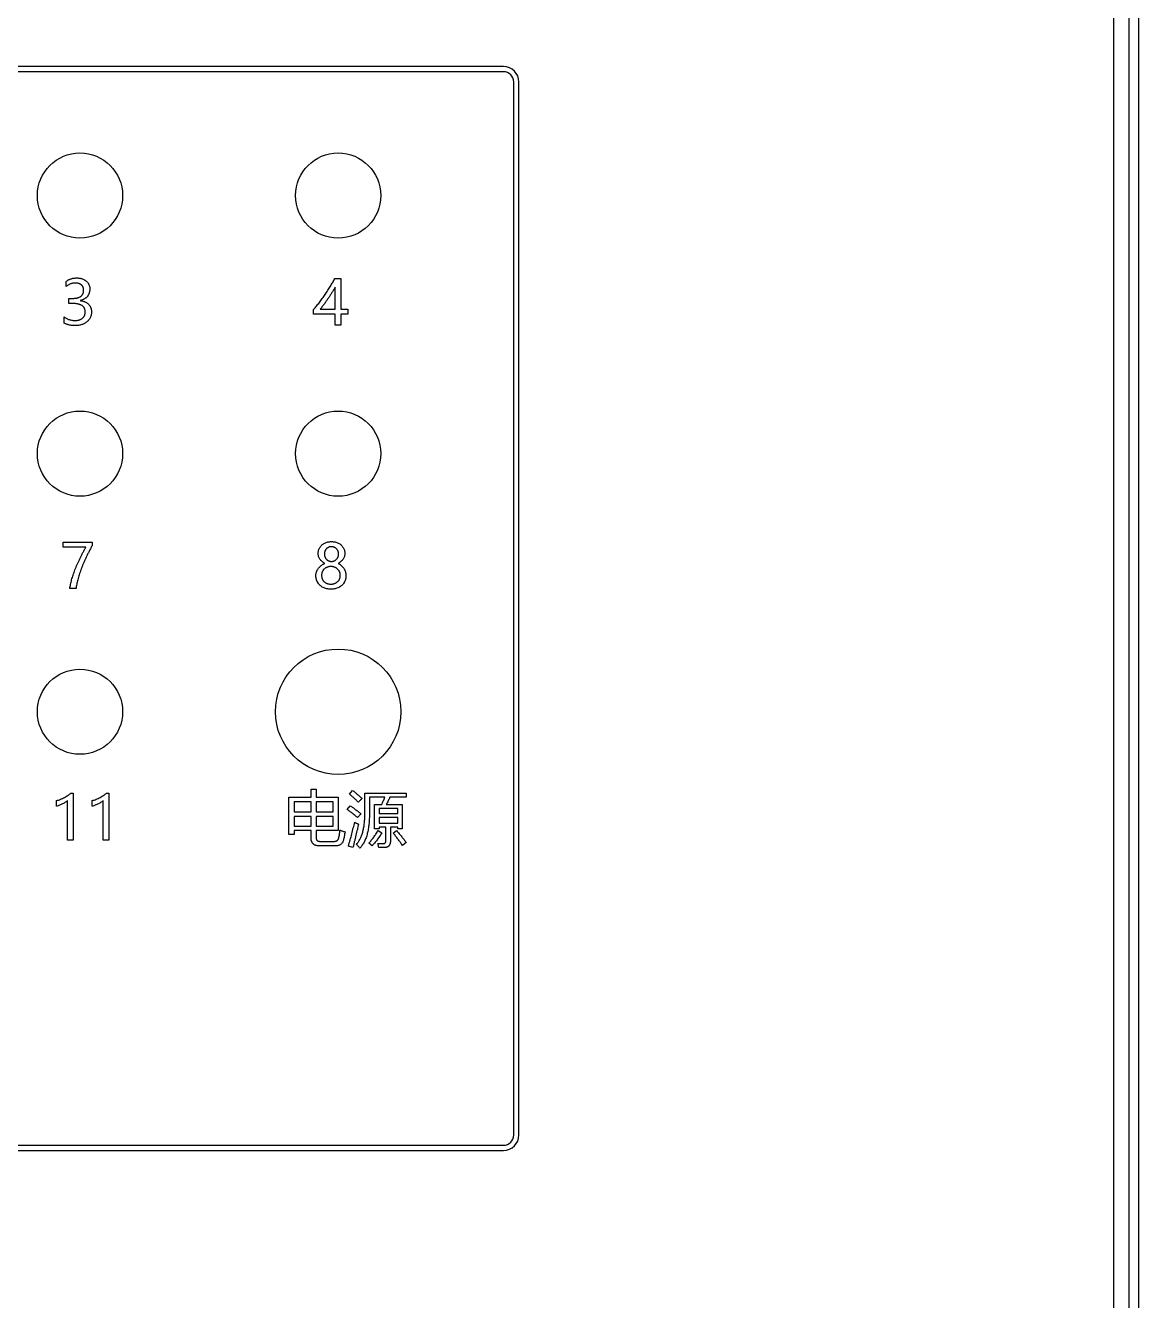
# Model space of a CAD drawing. Header units: millimetres. Extents: x 1359 to 3697, y -340 to 585.
# Drawn here: x 2952 to 3167.5, y -92.7 to 154.3 of the extents above; entities that cross this region are included whole.
import ezdxf

# ---------------------------------------------------------------- set-up
doc = ezdxf.new("R2010")
doc.units = ezdxf.units.MM

msp = doc.modelspace()

# ---------------------------------------------------------------- linework, layer by layer
at = {"color": 7, "linetype": 'Continuous', "lineweight": 25}
msp.add_line((3167.51, 358.83), (3167.51, -206.17), dxfattribs=at)
at = {"color": 1, "linetype": 'Continuous', "lineweight": 25}
for p, q in [((3162.71, -194.37), (3162.71, 347.03)), ((3165.71, -194.37), (3165.71, 347.03)), ((3044.51, 146.33), (2830.51, 146.33)), ((3044.51, 145.33), (2830.51, 145.33)), ((3046.51, -60.67), (3046.51, 143.33)), ((3047.51, -60.67), (3047.51, 143.33)), ((2959.8, 103.69), (2959.8, 104.67)), ((3011.86, 105.25), (3013.03, 105.25)), ((3013.03, 105.25), (3013.03, 99.32)), ((2960.35, 101.41), (2961.05, 101.41)), ((2960.35, 100.42), (2960.35, 101.41)), ((3011.93, 99.32), (3011.93, 103.6)), ((2961.09, 100.42), (2960.35, 100.42)), ((2962.57, 100.99), (2962.57, 100.97)), ((3007.76, 98.34), (3007.76, 99.27)), ((3009.03, 99.32), (3011.93, 99.32)), ((3013.03, 99.32), (3014.35, 99.32)), ((3014.35, 99.32), (3014.35, 98.34)), ((2959.47, 96.61), (2959.47, 97.81)), ((3011.93, 98.34), (3007.76, 98.34)), ((3011.93, 96.25), (3011.93, 98.34)), ((3013.03, 98.34), (3013.03, 96.25)), ((3014.35, 98.34), (3013.03, 98.34)), ((3013.03, 96.25), (3011.93, 96.25)), ((2959.25, 53.19), (2959.25, 54.18)), ((2959.25, 54.18), (2964.85, 54.18)), ((2963.64, 53.19), (2959.25, 53.19)), ((2964.85, 54.18), (2964.85, 53.49)), ((2961.75, 45.18), (2960.54, 45.18)), ((2960.73, 5.54), (2961.16, 5.54)), ((2961.16, 5.54), (2961.16, -3.57)), ((2967.64, 5.54), (2968.07, 5.54)), ((2968.07, 5.54), (2968.07, -3.57)), ((3007.25, 6.31), (3008.24, 6.31)), ((3007.25, 4.77), (3007.25, 6.31)), ((3008.24, 6.31), (3008.24, 4.77)), ((3014.72, 5.35), (3015.31, 6.09)), ((3017.68, 5.54), (3025.69, 5.54)), ((3017.68, 1.43), (3017.68, 5.54)), ((3025.69, 5.54), (3025.69, 4.77)), ((2957.97, 3.02), (2957.97, 4.11)), ((2960.06, -3.57), (2960.06, 4.08)), ((2964.89, 3.02), (2964.89, 4.11)), ((2966.97, -3.57), (2966.97, 4.08)), ((3002.97, 4.77), (3007.25, 4.77)), ((3002.97, -2.47), (3002.97, 4.77)), ((3003.96, 3.9), (3003.96, 1.92)), ((3007.25, 3.9), (3003.96, 3.9)), ((3007.25, 1.92), (3007.25, 3.9)), ((3008.24, 4.77), (3012.52, 4.77)), ((3008.24, 3.9), (3008.24, 1.92)), ((3011.53, 3.9), (3008.24, 3.9)), ((3011.53, 1.92), (3011.53, 3.9)), ((3012.52, 4.77), (3012.52, -1.7)), ((3014.28, 2.39), (3014.86, 3.13)), ((3018.56, 4.77), (3018.56, 1.43)), ((3021.55, 4.77), (3018.56, 4.77)), ((3019.55, 3.35), (3020.95, 3.35)), ((3019.55, -1.37), (3019.55, 3.35)), ((3020.42, 2.58), (3020.42, 1.59)), ((3024.05, 2.58), (3020.42, 2.58)), ((3021.82, 3.35), (3024.92, 3.35)), ((3025.69, 4.77), (3022.54, 4.77)), ((3024.05, 1.59), (3024.05, 2.58)), ((3024.92, 3.35), (3024.92, -1.37)), ((3003.96, 1.92), (3007.25, 1.92)), ((3007.25, 1.04), (3003.96, 1.04)), ((3003.96, 1.04), (3003.96, -0.82)), ((3007.25, -0.82), (3007.25, 1.04)), ((3008.24, 1.92), (3011.53, 1.92)), ((3011.53, 1.04), (3008.24, 1.04)), ((3008.24, 1.04), (3008.24, -0.82)), ((3011.53, -0.82), (3011.53, 1.04)), ((3020.42, 1.59), (3024.05, 1.59)), ((3024.05, 0.82), (3020.42, 0.82)), ((3020.42, 0.82), (3020.42, -0.28)), ((3024.05, -0.28), (3024.05, 0.82)), ((3003.96, -0.82), (3007.25, -0.82)), ((3003.96, -1.7), (3003.96, -2.47)), ((3007.25, -1.7), (3003.96, -1.7)), ((3007.25, -3.06), (3007.25, -1.7)), ((3008.24, -0.82), (3011.53, -0.82)), ((3008.24, -1.7), (3008.24, -3.07)), ((3012.52, -1.7), (3008.24, -1.7)), ((3020.42, -1.37), (3019.55, -1.37)), ((3020.23, -1.7), (3020.97, -2.15)), ((3020.42, -0.28), (3024.05, -0.28)), ((3020.42, -1.04), (3020.42, -1.37)), ((3021.74, -1.04), (3020.42, -1.04)), ((3021.74, -3.67), (3021.74, -1.04)), ((3022.62, -1.04), (3022.62, -3.76)), ((3024.05, -1.04), (3022.62, -1.04)), ((3023.17, -2.18), (3023.8, -1.7)), ((3024.05, -1.37), (3024.05, -1.04)), ((3024.92, -1.37), (3024.05, -1.37)), ((2961.16, -3.57), (2960.06, -3.57)), ((2968.07, -3.57), (2966.97, -3.57)), ((3003.96, -2.47), (3002.97, -2.47)), ((3011.96, -4.67), (3008.88, -4.67)), ((3008.97, -3.79), (3011.64, -3.79)), ((3015.38, -5), (3014.5, -4.69)), ((3019.08, -4.67), (3018.45, -4.13)), ((3020.21, -4.23), (3021.21, -4.23)), ((3025.69, -4), (3024.95, -4.56)), ((2830.51, -62.67), (3044.51, -62.67)), ((2830.51, -63.67), (3044.51, -63.67))]:
    msp.add_line(p, q, dxfattribs=at)
at = {"color": 7, "linetype": 'Continuous', "lineweight": 25}
for centre, radius in [((2962.51, 121.33), 8.25), ((3012.51, 121.33), 8.25), ((2962.51, 71.33), 8.25), ((3012.51, 71.33), 8.25), ((3012.51, 21.33), 12.15), ((2962.51, 21.33), 8.25)]:
    msp.add_circle(centre, radius, dxfattribs=at)
at = {"color": 1, "linetype": 'Continuous', "lineweight": 25}
for centre, radius, start, end in [((3044.51, 143.33), 3, 0, 90), ((3044.51, 143.33), 2, 0, 90), ((3044.51, -60.67), 2, 270, 0), ((3044.51, -60.67), 3, 270, 0)]:
    msp.add_arc(centre, radius, start, end, dxfattribs=at)
for points, knots in [([(2959.8, 104.67), (2959.87, 104.73), (2960.02, 104.84), (2960.25, 104.98), (2960.5, 105.1), (2960.75, 105.19), (2961.02, 105.27), (2961.29, 105.32), (2961.57, 105.36), (2961.76, 105.36), (2961.86, 105.36)], [0, 0, 0, 0, 0.124808, 0.248005, 0.370909, 0.492675, 0.615908, 0.741303, 0.869099, 1, 1, 1, 1]), ([(2961.56, 104.37), (2961.48, 104.37), (2961.33, 104.37), (2961.1, 104.33), (2960.87, 104.28), (2960.65, 104.2), (2960.43, 104.11), (2960.21, 103.99), (2960, 103.85), (2959.87, 103.74), (2959.8, 103.69)], [0, 0, 0, 0, 0.120789, 0.239996, 0.360305, 0.48124, 0.605206, 0.73267, 0.863346, 1, 1, 1, 1]), ([(2963.2, 102.95), (2963.2, 103.01), (2963.2, 103.12), (2963.18, 103.28), (2963.14, 103.43), (2963.1, 103.57), (2963.04, 103.7), (2962.97, 103.82), (2962.89, 103.92), (2962.79, 104.02), (2962.68, 104.1), (2962.56, 104.17), (2962.42, 104.24), (2962.28, 104.29), (2962.12, 104.33), (2961.94, 104.35), (2961.76, 104.37), (2961.63, 104.37), (2961.56, 104.37)], [0, 0, 0, 0, 0.069732, 0.135022, 0.196455, 0.255143, 0.311671, 0.366449, 0.420427, 0.475062, 0.529701, 0.58661, 0.645875, 0.708486, 0.774577, 0.845123, 0.919948, 1, 1, 1, 1]), ([(2961.86, 105.36), (2961.95, 105.36), (2962.14, 105.36), (2962.4, 105.33), (2962.66, 105.28), (2962.9, 105.22), (2963.12, 105.13), (2963.33, 105.03), (2963.53, 104.91), (2963.71, 104.77), (2963.87, 104.62), (2964.02, 104.45), (2964.14, 104.28), (2964.24, 104.09), (2964.31, 103.89), (2964.37, 103.68), (2964.4, 103.46), (2964.4, 103.31), (2964.41, 103.23)], [0, 0, 0, 0, 0.075441, 0.147135, 0.215855, 0.281991, 0.3463, 0.408811, 0.47032, 0.531658, 0.591827, 0.650177, 0.707058, 0.763614, 0.820822, 0.878369, 0.937867, 1, 1, 1, 1]), ([(3007.76, 99.27), (3007.95, 99.49), (3008.33, 99.93), (3008.89, 100.63), (3009.45, 101.38), (3009.91, 102.03), (3010.27, 102.57), (3010.54, 102.97), (3010.79, 103.37), (3011.02, 103.75), (3011.25, 104.14), (3011.46, 104.51), (3011.67, 104.88), (3011.79, 105.13), (3011.86, 105.25)], [0, 0, 0, 0, 0.118062, 0.241554, 0.370094, 0.504258, 0.571775, 0.637917, 0.70224, 0.764886, 0.826071, 0.885493, 0.943607, 1, 1, 1, 1]), ([(2961.05, 101.41), (2961.14, 101.41), (2961.31, 101.41), (2961.55, 101.43), (2961.78, 101.46), (2961.99, 101.5), (2962.18, 101.56), (2962.36, 101.62), (2962.52, 101.7), (2962.66, 101.79), (2962.79, 101.89), (2962.9, 102.01), (2962.99, 102.13), (2963.07, 102.27), (2963.13, 102.43), (2963.17, 102.59), (2963.2, 102.77), (2963.2, 102.89), (2963.2, 102.95)], [0, 0, 0, 0, 0.086187, 0.167409, 0.243421, 0.314365, 0.381375, 0.443481, 0.502681, 0.55887, 0.612869, 0.665343, 0.717152, 0.769747, 0.823575, 0.879482, 0.937742, 1, 1, 1, 1]), ([(2964.41, 103.23), (2964.41, 103.16), (2964.4, 103.02), (2964.38, 102.82), (2964.34, 102.62), (2964.29, 102.44), (2964.23, 102.26), (2964.15, 102.1), (2964.06, 101.94), (2963.95, 101.8), (2963.83, 101.66), (2963.69, 101.53), (2963.54, 101.42), (2963.37, 101.31), (2963.19, 101.22), (2963, 101.13), (2962.79, 101.05), (2962.64, 101.01), (2962.57, 100.99)], [0, 0, 0, 0, 0.06739, 0.131874, 0.194305, 0.254523, 0.313648, 0.370982, 0.42846, 0.485495, 0.54319, 0.602018, 0.662096, 0.724171, 0.788811, 0.856153, 0.926276, 1, 1, 1, 1]), ([(3011.93, 103.6), (3011.83, 103.42), (3011.63, 103.06), (3011.31, 102.53), (3010.99, 102.01), (3010.65, 101.49), (3010.29, 100.97), (3009.9, 100.44), (3009.48, 99.88), (3009.19, 99.51), (3009.03, 99.32)], [0, 0, 0, 0, 0.11971, 0.238702, 0.357599, 0.476172, 0.597707, 0.725479, 0.859472, 1, 1, 1, 1]), ([(2963.53, 98.76), (2963.53, 98.83), (2963.52, 98.96), (2963.5, 99.15), (2963.45, 99.32), (2963.38, 99.49), (2963.29, 99.64), (2963.19, 99.78), (2963.06, 99.9), (2962.92, 100.01), (2962.76, 100.11), (2962.57, 100.19), (2962.37, 100.26), (2962.15, 100.32), (2961.91, 100.37), (2961.66, 100.4), (2961.38, 100.42), (2961.19, 100.42), (2961.09, 100.42)], [0, 0, 0, 0, 0.0600206, 0.1169692, 0.1711593, 0.2237717, 0.2747369, 0.3262782, 0.3784447, 0.4321409, 0.4889002, 0.5482634, 0.6117791, 0.6792698, 0.7517178, 0.8291803, 0.9118566, 1, 1, 1, 1]), ([(2964.74, 98.83), (2964.73, 98.73), (2964.73, 98.54), (2964.69, 98.26), (2964.62, 97.99), (2964.52, 97.74), (2964.4, 97.5), (2964.25, 97.28), (2964.07, 97.07), (2963.86, 96.88), (2963.64, 96.7), (2963.39, 96.55), (2963.12, 96.43), (2962.84, 96.32), (2962.54, 96.24), (2962.22, 96.18), (2961.88, 96.15), (2961.65, 96.14), (2961.53, 96.14)], [0, 0, 0, 0, 0.062756, 0.122804, 0.181147, 0.23848, 0.295042, 0.351956, 0.409871, 0.469696, 0.530563, 0.59207, 0.654342, 0.718115, 0.784157, 0.853071, 0.924877, 1, 1, 1, 1]), ([(2962.57, 100.97), (2962.65, 100.96), (2962.81, 100.94), (2963.04, 100.89), (2963.26, 100.82), (2963.47, 100.75), (2963.66, 100.65), (2963.84, 100.54), (2964, 100.42), (2964.16, 100.28), (2964.29, 100.13), (2964.41, 99.97), (2964.51, 99.81), (2964.59, 99.63), (2964.66, 99.44), (2964.7, 99.25), (2964.73, 99.04), (2964.73, 98.9), (2964.74, 98.83)], [0, 0, 0, 0, 0.073045, 0.143274, 0.210654, 0.275936, 0.339493, 0.40143, 0.462555, 0.523512, 0.583371, 0.642358, 0.700625, 0.758294, 0.816446, 0.875625, 0.936786, 1, 1, 1, 1]), ([(2959.47, 97.81), (2959.54, 97.76), (2959.7, 97.65), (2959.94, 97.51), (2960.18, 97.39), (2960.44, 97.3), (2960.7, 97.22), (2960.97, 97.17), (2961.25, 97.13), (2961.44, 97.13), (2961.53, 97.13)], [0, 0, 0, 0, 0.127361, 0.252586, 0.376212, 0.498725, 0.621982, 0.745881, 0.871396, 1, 1, 1, 1]), ([(2961.53, 96.14), (2961.43, 96.14), (2961.23, 96.14), (2960.93, 96.17), (2960.65, 96.2), (2960.38, 96.25), (2960.13, 96.32), (2959.89, 96.4), (2959.67, 96.49), (2959.54, 96.57), (2959.47, 96.61)], [0, 0, 0, 0, 0.145765, 0.28468, 0.417069, 0.543483, 0.664282, 0.780256, 0.891809, 1, 1, 1, 1]), ([(2961.53, 97.13), (2961.61, 97.13), (2961.75, 97.13), (2961.97, 97.15), (2962.17, 97.19), (2962.36, 97.24), (2962.53, 97.3), (2962.7, 97.37), (2962.85, 97.47), (2962.99, 97.57), (2963.12, 97.68), (2963.23, 97.81), (2963.32, 97.94), (2963.4, 98.09), (2963.46, 98.24), (2963.5, 98.41), (2963.52, 98.58), (2963.53, 98.7), (2963.53, 98.76)], [0, 0, 0, 0, 0.077323, 0.150821, 0.220268, 0.287383, 0.351755, 0.414058, 0.475171, 0.535117, 0.593976, 0.651252, 0.707222, 0.763167, 0.819927, 0.877736, 0.937393, 1, 1, 1, 1]), ([(2960.54, 45.18), (2960.56, 45.31), (2960.6, 45.59), (2960.68, 46.01), (2960.78, 46.44), (2960.89, 46.89), (2961.03, 47.35), (2961.18, 47.82), (2961.35, 48.31), (2961.54, 48.81), (2961.74, 49.32), (2961.96, 49.85), (2962.2, 50.38), (2962.45, 50.93), (2962.73, 51.48), (2963.01, 52.04), (2963.32, 52.61), (2963.53, 53), (2963.64, 53.19)], [0, 0, 0, 0, 0.047398, 0.096696, 0.147992, 0.20135, 0.256957, 0.314473, 0.374374, 0.436512, 0.500589, 0.566521, 0.634154, 0.703614, 0.774914, 0.847991, 0.923133, 1, 1, 1, 1]), ([(2964.85, 53.49), (2964.73, 53.29), (2964.52, 52.88), (2964.2, 52.28), (2963.91, 51.69), (2963.63, 51.11), (2963.37, 50.54), (2963.13, 49.99), (2962.91, 49.44), (2962.71, 48.91), (2962.52, 48.39), (2962.36, 47.88), (2962.21, 47.4), (2962.08, 46.92), (2961.97, 46.46), (2961.87, 46.02), (2961.8, 45.59), (2961.76, 45.31), (2961.75, 45.18)], [0, 0, 0, 0, 0.078164, 0.154322, 0.228237, 0.30019, 0.370285, 0.438118, 0.504071, 0.568067, 0.629888, 0.689387, 0.746655, 0.801622, 0.854435, 0.905094, 0.953467, 1, 1, 1, 1]), ([(3008.64, 52), (3008.64, 52.11), (3008.65, 52.31), (3008.72, 52.61), (3008.82, 52.9), (3008.97, 53.17), (3009.15, 53.42), (3009.37, 53.64), (3009.62, 53.83), (3009.9, 53.99), (3010.21, 54.13), (3010.53, 54.22), (3010.87, 54.28), (3011.1, 54.28), (3011.21, 54.29)], [0, 0, 0, 0, 0.081091, 0.160176, 0.238816, 0.318626, 0.399184, 0.479476, 0.561381, 0.646106, 0.732804, 0.819815, 0.908226, 1, 1, 1, 1]), ([(3009.93, 50.05), (3009.84, 50.11), (3009.65, 50.22), (3009.4, 50.42), (3009.17, 50.64), (3008.98, 50.89), (3008.83, 51.15), (3008.72, 51.42), (3008.65, 51.71), (3008.64, 51.91), (3008.64, 52)], [0, 0, 0, 0, 0.135592, 0.266677, 0.393359, 0.519551, 0.642939, 0.76242, 0.880452, 1, 1, 1, 1]), ([(3011.21, 53.3), (3011.16, 53.3), (3011.07, 53.3), (3010.93, 53.28), (3010.8, 53.25), (3010.67, 53.2), (3010.55, 53.14), (3010.44, 53.07), (3010.33, 52.99), (3010.23, 52.9), (3010.14, 52.79), (3010.06, 52.68), (3009.99, 52.56), (3009.94, 52.44), (3009.9, 52.31), (3009.87, 52.17), (3009.85, 52.03), (3009.85, 51.93), (3009.85, 51.88)], [0, 0, 0, 0, 0.0654466, 0.1282919, 0.1898323, 0.2501399, 0.3096642, 0.3701323, 0.4311538, 0.4933598, 0.5562485, 0.6182203, 0.6792269, 0.7405455, 0.8025711, 0.8663871, 0.9322212, 1, 1, 1, 1]), ([(3009.85, 51.88), (3009.85, 51.83), (3009.85, 51.73), (3009.87, 51.59), (3009.9, 51.46), (3009.94, 51.33), (3010, 51.21), (3010.07, 51.09), (3010.15, 50.97), (3010.24, 50.87), (3010.34, 50.77), (3010.45, 50.68), (3010.56, 50.61), (3010.68, 50.55), (3010.81, 50.5), (3010.93, 50.47), (3011.07, 50.45), (3011.16, 50.45), (3011.21, 50.45)], [0, 0, 0, 0, 0.065576, 0.129218, 0.1924, 0.254298, 0.315738, 0.377931, 0.441112, 0.505816, 0.570331, 0.633049, 0.694052, 0.753336, 0.814029, 0.874557, 0.935982, 1, 1, 1, 1]), ([(3011.21, 54.29), (3011.33, 54.28), (3011.56, 54.28), (3011.91, 54.22), (3012.23, 54.13), (3012.54, 54), (3012.82, 53.84), (3013.07, 53.64), (3013.29, 53.42), (3013.47, 53.17), (3013.62, 52.9), (3013.72, 52.62), (3013.79, 52.31), (3013.79, 52.11), (3013.8, 52)], [0, 0, 0, 0, 0.091936, 0.181321, 0.268493, 0.355158, 0.439623, 0.521004, 0.601048, 0.681358, 0.760712, 0.839528, 0.918714, 1, 1, 1, 1]), ([(3012.59, 51.88), (3012.59, 51.93), (3012.58, 52.02), (3012.57, 52.16), (3012.54, 52.3), (3012.49, 52.43), (3012.44, 52.55), (3012.37, 52.67), (3012.29, 52.78), (3012.2, 52.89), (3012.1, 52.98), (3011.99, 53.07), (3011.88, 53.14), (3011.75, 53.2), (3011.63, 53.24), (3011.49, 53.28), (3011.35, 53.3), (3011.26, 53.3), (3011.21, 53.3)], [0, 0, 0, 0, 0.0659664, 0.1300052, 0.1920614, 0.2540836, 0.3144561, 0.3762843, 0.4380152, 0.5017529, 0.564813, 0.6266849, 0.6873305, 0.7483564, 0.8084295, 0.8706646, 0.9340336, 1, 1, 1, 1]), ([(3011.21, 50.45), (3011.26, 50.45), (3011.35, 50.45), (3011.48, 50.47), (3011.61, 50.5), (3011.73, 50.55), (3011.85, 50.61), (3011.97, 50.68), (3012.08, 50.77), (3012.18, 50.87), (3012.28, 50.97), (3012.36, 51.09), (3012.43, 51.21), (3012.49, 51.33), (3012.54, 51.46), (3012.57, 51.6), (3012.59, 51.74), (3012.59, 51.83), (3012.59, 51.88)], [0, 0, 0, 0, 0.063012, 0.123446, 0.183756, 0.24423, 0.303997, 0.365853, 0.428956, 0.494356, 0.559848, 0.623886, 0.686248, 0.747786, 0.80972, 0.871917, 0.93466, 1, 1, 1, 1]), ([(3013.8, 52), (3013.79, 51.91), (3013.79, 51.72), (3013.72, 51.43), (3013.61, 51.16), (3013.46, 50.9), (3013.28, 50.65), (3013.05, 50.42), (3012.8, 50.22), (3012.61, 50.11), (3012.51, 50.05)], [0, 0, 0, 0, 0.117752, 0.235447, 0.353855, 0.476906, 0.603169, 0.730717, 0.86305, 1, 1, 1, 1]), ([(3008.2, 47.7), (3008.2, 47.77), (3008.2, 47.89), (3008.23, 48.08), (3008.26, 48.26), (3008.32, 48.44), (3008.39, 48.62), (3008.47, 48.79), (3008.57, 48.96), (3008.68, 49.13), (3008.81, 49.28), (3008.94, 49.43), (3009.09, 49.56), (3009.24, 49.68), (3009.4, 49.79), (3009.57, 49.89), (3009.75, 49.98), (3009.87, 50.03), (3009.93, 50.05)], [0, 0, 0, 0, 0.061278, 0.122454, 0.18272, 0.242591, 0.303551, 0.364747, 0.427572, 0.491844, 0.556637, 0.620255, 0.683093, 0.745904, 0.808187, 0.871488, 0.93515, 1, 1, 1, 1]), ([(3011.1, 49.46), (3011.04, 49.46), (3010.91, 49.45), (3010.73, 49.43), (3010.55, 49.39), (3010.39, 49.34), (3010.23, 49.27), (3010.08, 49.19), (3009.94, 49.09), (3009.81, 48.98), (3009.69, 48.86), (3009.58, 48.72), (3009.49, 48.58), (3009.42, 48.43), (3009.37, 48.28), (3009.33, 48.11), (3009.3, 47.94), (3009.3, 47.82), (3009.3, 47.76)], [0, 0, 0, 0, 0.069234, 0.1358212, 0.1996787, 0.2625879, 0.3243183, 0.3857015, 0.4473947, 0.5100456, 0.5720812, 0.6323855, 0.6923694, 0.7514946, 0.8110859, 0.8720699, 0.9350609, 1, 1, 1, 1]), ([(3012.92, 47.76), (3012.92, 47.82), (3012.91, 47.93), (3012.89, 48.1), (3012.85, 48.27), (3012.79, 48.42), (3012.72, 48.57), (3012.63, 48.71), (3012.53, 48.84), (3012.41, 48.97), (3012.27, 49.08), (3012.13, 49.18), (3011.98, 49.27), (3011.82, 49.34), (3011.65, 49.39), (3011.48, 49.43), (3011.29, 49.45), (3011.17, 49.46), (3011.1, 49.46)], [0, 0, 0, 0, 0.063041, 0.124763, 0.184502, 0.243678, 0.302759, 0.362371, 0.423012, 0.485893, 0.549368, 0.61137, 0.673547, 0.735725, 0.799176, 0.863589, 0.930817, 1, 1, 1, 1]), ([(3012.51, 50.05), (3012.57, 50.03), (3012.68, 49.98), (3012.83, 49.89), (3012.98, 49.79), (3013.12, 49.68), (3013.25, 49.56), (3013.38, 49.42), (3013.49, 49.28), (3013.6, 49.12), (3013.7, 48.96), (3013.78, 48.79), (3013.86, 48.62), (3013.91, 48.44), (3013.96, 48.26), (3013.99, 48.08), (3014.01, 47.89), (3014.01, 47.76), (3014.02, 47.7)], [0, 0, 0, 0, 0.060829, 0.120932, 0.181201, 0.241997, 0.302851, 0.364526, 0.427771, 0.492556, 0.557425, 0.621347, 0.684365, 0.746834, 0.809825, 0.872394, 0.936046, 1, 1, 1, 1]), ([(3011.1, 45.07), (3010.97, 45.07), (3010.7, 45.08), (3010.31, 45.14), (3009.95, 45.25), (3009.6, 45.39), (3009.29, 45.58), (3009.01, 45.8), (3008.77, 46.05), (3008.6, 46.29), (3008.48, 46.49), (3008.4, 46.65), (3008.34, 46.81), (3008.29, 46.98), (3008.25, 47.16), (3008.22, 47.33), (3008.2, 47.52), (3008.2, 47.64), (3008.2, 47.7)], [0, 0, 0, 0, 0.092628, 0.181633, 0.267741, 0.352566, 0.435311, 0.515661, 0.594899, 0.674623, 0.715002, 0.754808, 0.794603, 0.834608, 0.87513, 0.915878, 0.957437, 1, 1, 1, 1]), ([(3009.3, 47.76), (3009.3, 47.7), (3009.3, 47.57), (3009.33, 47.39), (3009.36, 47.22), (3009.42, 47.06), (3009.49, 46.91), (3009.57, 46.77), (3009.67, 46.64), (3009.79, 46.52), (3009.92, 46.41), (3010.06, 46.31), (3010.21, 46.23), (3010.37, 46.17), (3010.54, 46.12), (3010.72, 46.08), (3010.91, 46.06), (3011.04, 46.06), (3011.1, 46.06)], [0, 0, 0, 0, 0.067391, 0.131638, 0.193728, 0.253942, 0.313124, 0.371924, 0.430456, 0.490645, 0.551009, 0.610446, 0.670698, 0.732206, 0.794954, 0.860512, 0.928326, 1, 1, 1, 1]), ([(3011.1, 46.06), (3011.17, 46.06), (3011.3, 46.06), (3011.48, 46.08), (3011.66, 46.12), (3011.83, 46.17), (3011.99, 46.24), (3012.14, 46.32), (3012.28, 46.42), (3012.41, 46.53), (3012.53, 46.65), (3012.64, 46.78), (3012.72, 46.92), (3012.79, 47.07), (3012.85, 47.23), (3012.89, 47.4), (3012.91, 47.58), (3012.92, 47.7), (3012.92, 47.76)], [0, 0, 0, 0, 0.069929, 0.137223, 0.201789, 0.264618, 0.32644, 0.387059, 0.447931, 0.509705, 0.570839, 0.630199, 0.689397, 0.749173, 0.808886, 0.869999, 0.933722, 1, 1, 1, 1]), ([(3014.02, 47.7), (3014.02, 47.64), (3014.01, 47.51), (3014, 47.33), (3013.97, 47.15), (3013.93, 46.98), (3013.88, 46.81), (3013.81, 46.65), (3013.74, 46.49), (3013.63, 46.29), (3013.46, 46.05), (3013.21, 45.8), (3012.93, 45.58), (3012.62, 45.39), (3012.27, 45.25), (3011.9, 45.14), (3011.51, 45.08), (3011.24, 45.07), (3011.1, 45.07)], [0, 0, 0, 0, 0.042838, 0.084286, 0.125309, 0.165634, 0.205532, 0.24508, 0.284614, 0.324354, 0.403639, 0.482383, 0.562517, 0.645377, 0.730692, 0.817692, 0.906843, 1, 1, 1, 1]), ([(2957.97, 4.11), (2958.09, 4.15), (2958.34, 4.22), (2958.72, 4.37), (2959.1, 4.54), (2959.49, 4.73), (2959.86, 4.94), (2960.19, 5.14), (2960.48, 5.34), (2960.65, 5.48), (2960.73, 5.54)], [0, 0, 0, 0, 0.12124, 0.248821, 0.383588, 0.526024, 0.664912, 0.789889, 0.901547, 1, 1, 1, 1]), ([(2964.89, 4.11), (2965.01, 4.15), (2965.26, 4.22), (2965.63, 4.37), (2966.02, 4.54), (2966.4, 4.73), (2966.77, 4.94), (2967.11, 5.14), (2967.4, 5.34), (2967.56, 5.48), (2967.64, 5.54)], [0, 0, 0, 0, 0.12124, 0.248821, 0.383588, 0.526024, 0.664912, 0.789889, 0.901547, 1, 1, 1, 1]), ([(3016.44, 3.79), (3016.36, 3.86), (3016.2, 4.02), (3015.97, 4.24), (3015.74, 4.45), (3015.52, 4.65), (3015.31, 4.84), (3015.11, 5.02), (3014.91, 5.19), (3014.78, 5.3), (3014.72, 5.35)], [0, 0, 0, 0, 0.14393, 0.282134, 0.415181, 0.542517, 0.665241, 0.782269, 0.893687, 1, 1, 1, 1]), ([(3015.31, 6.09), (3015.46, 5.97), (3015.76, 5.73), (3016.21, 5.36), (3016.67, 4.95), (3016.98, 4.67), (3017.13, 4.53)], [0, 0, 0, 0, 0.237071, 0.482212, 0.736947, 1, 1, 1, 1]), ([(2960.06, 4.08), (2960.01, 4.03), (2959.89, 3.93), (2959.69, 3.79), (2959.44, 3.63), (2959.15, 3.48), (2958.85, 3.33), (2958.55, 3.2), (2958.26, 3.09), (2958.07, 3.04), (2957.97, 3.02)], [0, 0, 0, 0, 0.088674, 0.194024, 0.318769, 0.461332, 0.60934, 0.747534, 0.878214, 1, 1, 1, 1]), ([(2966.97, 4.08), (2966.92, 4.03), (2966.81, 3.93), (2966.6, 3.79), (2966.35, 3.63), (2966.07, 3.48), (2965.76, 3.33), (2965.46, 3.2), (2965.17, 3.09), (2964.98, 3.04), (2964.89, 3.02)], [0, 0, 0, 0, 0.088674, 0.194024, 0.318769, 0.461332, 0.60934, 0.747534, 0.878214, 1, 1, 1, 1]), ([(3014.86, 3.13), (3015.01, 3.01), (3015.34, 2.78), (3015.84, 2.4), (3016.37, 1.99), (3016.73, 1.71), (3016.91, 1.56)], [0, 0, 0, 0, 0.2251651, 0.466507, 0.7253933, 1, 1, 1, 1]), ([(3017.13, 4.53), (3017.07, 4.46), (3016.94, 4.33), (3016.76, 4.14), (3016.59, 3.96), (3016.49, 3.84), (3016.44, 3.79)], [0, 0, 0, 0, 0.275835, 0.533837, 0.775212, 1, 1, 1, 1]), ([(3020.95, 3.35), (3021.05, 3.58), (3021.26, 4.05), (3021.45, 4.53), (3021.55, 4.77)], [0, 0, 0, 0, 0.4916887, 1, 1, 1, 1]), ([(3022.54, 4.77), (3022.42, 4.53), (3022.19, 4.05), (3021.95, 3.58), (3021.82, 3.35)], [0, 0, 0, 0, 0.501442, 1, 1, 1, 1]), ([(3016.25, 0.82), (3016.16, 0.9), (3015.98, 1.05), (3015.71, 1.27), (3015.45, 1.48), (3015.2, 1.68), (3014.96, 1.87), (3014.72, 2.05), (3014.5, 2.22), (3014.35, 2.33), (3014.28, 2.39)], [0, 0, 0, 0, 0.142618, 0.280009, 0.41218, 0.540098, 0.662277, 0.780214, 0.892423, 1, 1, 1, 1]), ([(3016.03, -4.34), (3016.1, -4.26), (3016.24, -4.11), (3016.42, -3.86), (3016.6, -3.59), (3016.76, -3.31), (3016.91, -3.01), (3017.04, -2.69), (3017.16, -2.36), (3017.27, -2), (3017.37, -1.64), (3017.45, -1.25), (3017.52, -0.84), (3017.58, -0.42), (3017.62, 0.01), (3017.66, 0.47), (3017.68, 0.94), (3017.68, 1.26), (3017.68, 1.43)], [0, 0, 0, 0, 0.04958, 0.100326, 0.15208, 0.20496, 0.259507, 0.315781, 0.373835, 0.433912, 0.496064, 0.560482, 0.627215, 0.696687, 0.768392, 0.842994, 0.919985, 1, 1, 1, 1]), ([(3016.91, 1.56), (3016.85, 1.49), (3016.73, 1.34), (3016.55, 1.15), (3016.4, 0.97), (3016.3, 0.87), (3016.25, 0.82)], [0, 0, 0, 0, 0.300228, 0.564679, 0.799573, 1, 1, 1, 1]), ([(3018.56, 1.43), (3018.56, 1.24), (3018.56, 0.88), (3018.53, 0.34), (3018.5, -0.18), (3018.44, -0.68), (3018.38, -1.16), (3018.3, -1.62), (3018.21, -2.06), (3018.1, -2.48), (3017.98, -2.88), (3017.84, -3.26), (3017.69, -3.62), (3017.52, -3.95), (3017.34, -4.27), (3017.15, -4.57), (3016.94, -4.85), (3016.78, -5.02), (3016.71, -5.1)], [0, 0, 0, 0, 0.080714, 0.158279, 0.233243, 0.305692, 0.375155, 0.442311, 0.506936, 0.569134, 0.629088, 0.687098, 0.74284, 0.797146, 0.849649, 0.90099, 0.950847, 1, 1, 1, 1]), ([(3012.59, -3.26), (3012.6, -3.21), (3012.64, -3.1), (3012.67, -2.93), (3012.71, -2.75), (3012.75, -2.55), (3012.78, -2.33), (3012.81, -2.1), (3012.83, -1.85), (3012.84, -1.68), (3012.85, -1.59)], [0, 0, 0, 0, 0.0942382, 0.1965492, 0.3075761, 0.4282166, 0.5575799, 0.6958739, 0.8429218, 1, 1, 1, 1]), ([(3012.85, -1.59), (3012.91, -1.62), (3013.05, -1.68), (3013.28, -1.76), (3013.55, -1.86), (3013.74, -1.92), (3013.84, -1.95)], [0, 0, 0, 0, 0.196019, 0.427821, 0.696135, 1, 1, 1, 1]), ([(3013.84, -1.95), (3013.82, -2.1), (3013.77, -2.39), (3013.7, -2.81), (3013.62, -3.2), (3013.56, -3.44), (3013.53, -3.56)], [0, 0, 0, 0, 0.279369, 0.539508, 0.779725, 1, 1, 1, 1]), ([(3014.5, -4.69), (3014.61, -4.3), (3014.84, -3.51), (3015.16, -2.35), (3015.45, -1.2), (3015.62, -0.43), (3015.71, -0.06)], [0, 0, 0, 0, 0.258088, 0.5105, 0.758007, 1, 1, 1, 1]), ([(3016.47, -0.45), (3016.43, -0.62), (3016.35, -0.96), (3016.22, -1.48), (3016.09, -2.03), (3015.95, -2.58), (3015.81, -3.16), (3015.67, -3.76), (3015.53, -4.37), (3015.43, -4.78), (3015.38, -5)], [0, 0, 0, 0, 0.111346, 0.226515, 0.345777, 0.468775, 0.595865, 0.726693, 0.861257, 1, 1, 1, 1]), ([(3015.71, -0.06), (3015.77, -0.1), (3015.89, -0.18), (3016.09, -0.29), (3016.28, -0.38), (3016.41, -0.43), (3016.47, -0.45)], [0, 0, 0, 0, 0.265506, 0.520141, 0.764829, 1, 1, 1, 1]), ([(3018.45, -4.13), (3018.61, -3.95), (3018.94, -3.58), (3019.4, -2.99), (3019.84, -2.36), (3020.1, -1.92), (3020.23, -1.7)], [0, 0, 0, 0, 0.244959, 0.492455, 0.744189, 1, 1, 1, 1]), ([(3020.97, -2.15), (3020.82, -2.39), (3020.52, -2.84), (3020.05, -3.49), (3019.57, -4.1), (3019.24, -4.48), (3019.08, -4.67)], [0, 0, 0, 0, 0.265382, 0.520073, 0.765199, 1, 1, 1, 1]), ([(3024.95, -4.56), (3024.81, -4.35), (3024.53, -3.95), (3024.1, -3.35), (3023.64, -2.76), (3023.33, -2.37), (3023.17, -2.18)], [0, 0, 0, 0, 0.248233, 0.497925, 0.748305, 1, 1, 1, 1]), ([(3023.8, -1.7), (3023.98, -1.9), (3024.32, -2.29), (3024.81, -2.87), (3025.27, -3.44), (3025.55, -3.82), (3025.69, -4)], [0, 0, 0, 0, 0.267255, 0.522635, 0.767137, 1, 1, 1, 1]), ([(3008.88, -4.67), (3008.82, -4.66), (3008.69, -4.66), (3008.5, -4.64), (3008.33, -4.61), (3008.17, -4.57), (3008.02, -4.51), (3007.89, -4.44), (3007.77, -4.36), (3007.66, -4.27), (3007.56, -4.16), (3007.48, -4.04), (3007.41, -3.9), (3007.35, -3.76), (3007.31, -3.6), (3007.28, -3.43), (3007.26, -3.25), (3007.26, -3.12), (3007.25, -3.06)], [0, 0, 0, 0, 0.075092, 0.1459352, 0.2122419, 0.2752589, 0.3347619, 0.391966, 0.4473546, 0.5024232, 0.5565086, 0.6118972, 0.6688251, 0.7279619, 0.7903507, 0.8560153, 0.9255602, 1, 1, 1, 1]), ([(3008.24, -3.07), (3008.24, -3.13), (3008.25, -3.23), (3008.28, -3.38), (3008.34, -3.51), (3008.42, -3.61), (3008.53, -3.69), (3008.66, -3.75), (3008.81, -3.78), (3008.91, -3.79), (3008.97, -3.79)], [0, 0, 0, 0, 0.1438594, 0.2702922, 0.386262, 0.495805, 0.6056217, 0.7242598, 0.8532195, 1, 1, 1, 1]), ([(3011.64, -3.79), (3011.7, -3.79), (3011.82, -3.78), (3011.99, -3.76), (3012.14, -3.72), (3012.27, -3.66), (3012.38, -3.58), (3012.47, -3.49), (3012.54, -3.38), (3012.57, -3.3), (3012.59, -3.26)], [0, 0, 0, 0, 0.157115, 0.300865, 0.43082, 0.551603, 0.663482, 0.773421, 0.883672, 1, 1, 1, 1]), ([(3013.53, -3.56), (3013.5, -3.65), (3013.45, -3.82), (3013.33, -4.05), (3013.18, -4.24), (3012.99, -4.4), (3012.78, -4.52), (3012.53, -4.61), (3012.25, -4.66), (3012.06, -4.66), (3011.96, -4.67)], [0, 0, 0, 0, 0.130569, 0.251865, 0.367269, 0.481097, 0.597751, 0.720586, 0.853947, 1, 1, 1, 1]), ([(3016.71, -5.1), (3016.66, -5.04), (3016.56, -4.91), (3016.4, -4.72), (3016.22, -4.52), (3016.1, -4.4), (3016.03, -4.34)], [0, 0, 0, 0, 0.235912, 0.481249, 0.735423, 1, 1, 1, 1]), ([(3020.37, -4.98), (3020.36, -4.93), (3020.34, -4.81), (3020.3, -4.63), (3020.25, -4.43), (3020.22, -4.3), (3020.21, -4.23)], [0, 0, 0, 0, 0.225007, 0.466481, 0.724952, 1, 1, 1, 1]), ([(3021.21, -4.23), (3021.25, -4.23), (3021.33, -4.22), (3021.44, -4.2), (3021.54, -4.15), (3021.61, -4.09), (3021.67, -4.01), (3021.71, -3.91), (3021.74, -3.8), (3021.74, -3.72), (3021.74, -3.67)], [0, 0, 0, 0, 0.142635, 0.268876, 0.383108, 0.492427, 0.602371, 0.721918, 0.85153, 1, 1, 1, 1]), ([(3022.62, -3.76), (3022.62, -3.81), (3022.62, -3.91), (3022.6, -4.05), (3022.58, -4.18), (3022.54, -4.3), (3022.5, -4.41), (3022.45, -4.51), (3022.39, -4.6), (3022.31, -4.69), (3022.23, -4.76), (3022.14, -4.82), (3022.04, -4.88), (3021.93, -4.92), (3021.81, -4.96), (3021.68, -4.98), (3021.54, -4.99), (3021.44, -4.99), (3021.4, -5)], [0, 0, 0, 0, 0.074772, 0.145539, 0.211916, 0.274447, 0.334265, 0.391117, 0.447343, 0.502127, 0.556267, 0.611786, 0.668274, 0.728091, 0.789797, 0.856175, 0.926087, 1, 1, 1, 1]), ([(3021.4, -5), (3021.32, -5), (3021.17, -5), (3020.93, -4.99), (3020.66, -4.99), (3020.47, -4.99), (3020.37, -4.98)], [0, 0, 0, 0, 0.209015, 0.44648, 0.709008, 1, 1, 1, 1])]:
    msp.add_open_spline(points, degree=3, knots=knots, dxfattribs=at)

doc.saveas('drawing.dxf')
